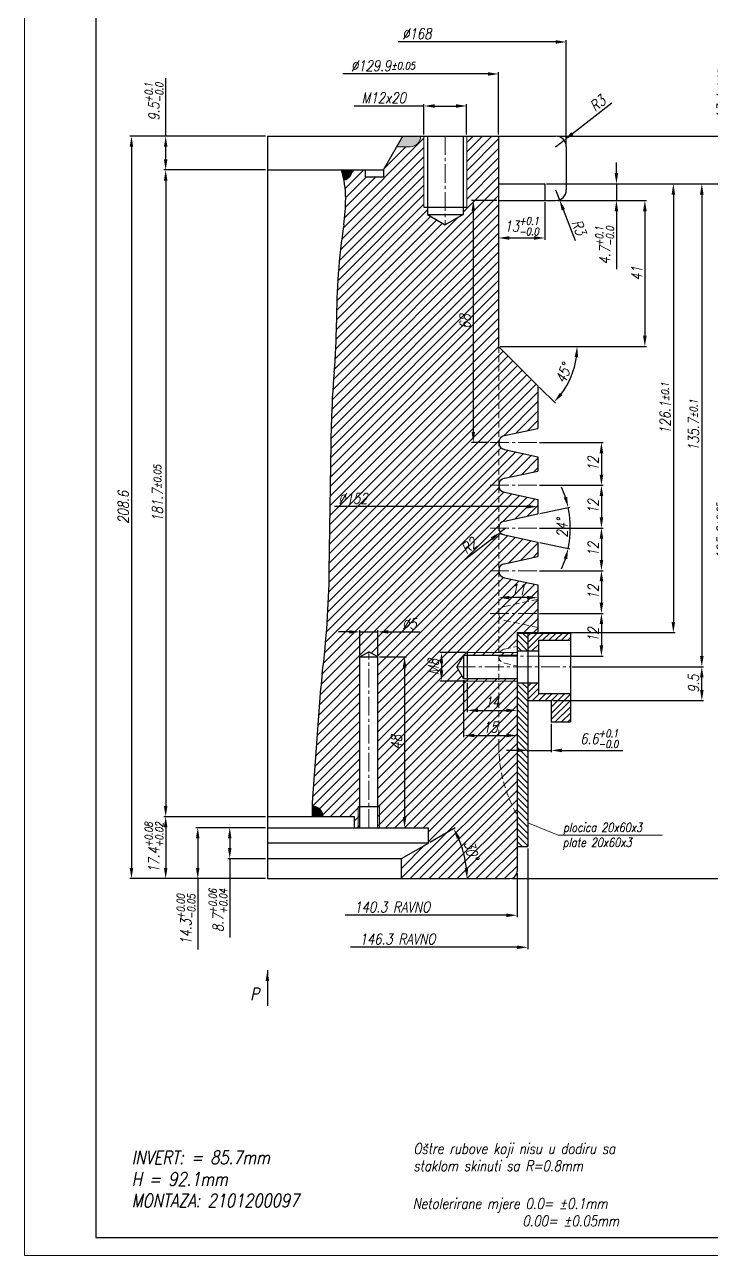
# Model space of a CAD drawing. Extents: x 459 to 1212, y 12 to 613.
# Drawn here: x 459.4 to 652.4, y 12.4 to 358.1 of the extents above; entities that cross this region are included whole.
import ezdxf

# ---------------------------------------------------------------- set-up
doc = ezdxf.new("R2010")
doc.units = 0
doc.header["$LTSCALE"] = 7
doc.header["$MEASUREMENT"] = 0
doc.linetypes.add('CENTER2', pattern=[1.125, 0.75, -0.125, 0.125, -0.125])
doc.linetypes.add('HIDDEN', pattern=[0.375, 0.25, -0.125])
doc.layers.get('0').update_dxf_attribs({"linetype": 'CONTINUOUS', "lineweight": 15})
for name, color, linetype, lineweight in [('1', 1, 'CENTER2', 15), ('2', 2, 'HIDDEN', 15), ('3', 3, 'CONTINUOUS', 30), ('8', 252, 'CONTINUOUS', 15), ('ENGLISH', 252, 'CONTINUOUS', 18)]:
    doc.layers.add(name, color=color, linetype=linetype, lineweight=lineweight)
doc.styles.add('ITALICT', font='ITALICT.shx', dxfattribs={"width": 0.8, "height": 3})
doc.dimstyles.get("Standard").update_dxf_attribs({"dimtxt": 3, "dimasz": 3, "dimexe": 0.5, "dimexo": 0.5, "dimgap": 0.8, "dimtad": 1, "dimdsep": 46, "dimtxsty": 'ITALICT', "dimcen": 0.09, "dimazin": 2, "dimtfac": 1, "dimtmove": 0, "dimatfit": 3, "dimfxl": 1, "dimtolj": 1, "dimtzin": 0, "dimarcsym": 0})

# ---------------------------------------------------------------- blocks, each defined once
blk = doc.blocks.new('*D71')
at = {"color": 0, "lineweight": -2, "transparency": 16777216}
for p, q in [((583.78, 173.22), (583.78, 164.98)), ((586.78, 165.48), (594.78, 165.48)), ((597.78, 164.98), (597.78, 164.98))]:
    blk.add_line(p, q, dxfattribs=at)
at = {"color": 0, "transparency": 16777216}
for points in [[(586.78, 165.98), (586.78, 164.98), (583.78, 165.48)], [(594.78, 164.98), (594.78, 165.98), (597.78, 165.48)]]:
    blk.add_solid(points, dxfattribs=at)
at = {"color": 0, "transparency": 16777216, "insert": (590.78, 167.78), "char_height": 3, "attachment_point": 5, "style": 'ITALICT'}
blk.add_mtext('\\A1;14', dxfattribs=at)
blk = doc.blocks.new('*D72')
at = {"color": 0, "lineweight": -2, "transparency": 16777216}
for p, q in [((582.78, 173.97), (582.78, 157.93)), ((585.78, 158.43), (594.78, 158.43)), ((597.78, 157.93), (597.78, 157.93))]:
    blk.add_line(p, q, dxfattribs=at)
at = {"color": 0, "transparency": 16777216}
for points in [[(585.78, 158.93), (585.78, 157.93), (582.78, 158.43)], [(594.78, 157.93), (594.78, 158.93), (597.78, 158.43)]]:
    blk.add_solid(points, dxfattribs=at)
at = {"color": 0, "transparency": 16777216, "insert": (590.28, 160.73), "char_height": 3, "attachment_point": 5, "style": 'ITALICT'}
blk.add_mtext('\\A1;15', dxfattribs=at)
blk = doc.blocks.new('*D17')
at = {"color": 0, "lineweight": -2, "transparency": 16777216}
for p, q in [((605.58, 308.22), (605.58, 297.71)), ((595.58, 298.21), (602.58, 298.21))]:
    blk.add_line(p, q, dxfattribs=at)
at = {"color": 0, "transparency": 16777216}
for points in [[(595.58, 298.71), (595.58, 297.71), (592.58, 298.21)], [(602.58, 298.71), (602.58, 297.71), (605.58, 298.21)]]:
    blk.add_solid(points, dxfattribs=at)
at = {"color": 0, "transparency": 16777216, "insert": (599.08, 301.5), "char_height": 3, "attachment_point": 5, "style": 'ITALICT'}
blk.add_mtext('\\A1;13{}{\\H0.71x;\\C3;\\S+0.1^ -0.0;}', dxfattribs=at)
blk = doc.blocks.new('*D18')
at = {"color": 0, "lineweight": -2, "transparency": 16777216}
for p, q in [((625.71, 316.42), (625.71, 319.42)), ((606.08, 313.42), (626.21, 313.42)), ((625.71, 313.42), (625.71, 308.72)), ((609.13, 308.72), (626.21, 308.72)), ((625.71, 305.72), (625.71, 289.45))]:
    blk.add_line(p, q, dxfattribs=at)
at = {"color": 0, "transparency": 16777216}
for points in [[(625.21, 316.42), (626.21, 316.42), (625.71, 313.42)], [(625.21, 305.72), (626.21, 305.72), (625.71, 308.72)]]:
    blk.add_solid(points, dxfattribs=at)
at = {"color": 0, "transparency": 16777216, "insert": (622.43, 296.09), "char_height": 3, "attachment_point": 5, "rotation": 90, "style": 'ITALICT'}
blk.add_mtext('\\A1;4.7{}{\\H0.71x;\\C3;\\S+0.1^ -0.0;}', dxfattribs=at)
blk = doc.blocks.new('*D19')
at = {"color": 0, "lineweight": -2, "transparency": 16777216}
for p, q in [((657.71, 326.82), (657.71, 347.11)), ((609.13, 326.82), (658.21, 326.82)), ((657.71, 323.82), (657.71, 316.42)), ((606.08, 313.42), (658.21, 313.42))]:
    blk.add_line(p, q, dxfattribs=at)
at = {"color": 0, "transparency": 16777216}
for points in [[(658.21, 323.82), (657.21, 323.82), (657.71, 326.82)], [(657.21, 316.42), (658.21, 316.42), (657.71, 313.42)]]:
    blk.add_solid(points, dxfattribs=at)
at = {"color": 0, "transparency": 16777216, "insert": (655.41, 338.47), "char_height": 3, "attachment_point": 5, "rotation": 90, "style": 'ITALICT'}
blk.add_mtext('\\A1;13.4{}{\\H0.71x;\\C3;%%p0.05}', dxfattribs=at)
blk = doc.blocks.new('*D20')
at = {"color": 0, "lineweight": -2, "transparency": 16777216}
for p, q in [((609.13, 308.72), (634.21, 308.72)), ((633.71, 305.72), (633.71, 270.72)), ((593.08, 267.72), (634.21, 267.72))]:
    blk.add_line(p, q, dxfattribs=at)
at = {"color": 0, "transparency": 16777216}
for points in [[(633.21, 305.72), (634.21, 305.72), (633.71, 308.72)], [(633.21, 270.72), (634.21, 270.72), (633.71, 267.72)]]:
    blk.add_solid(points, dxfattribs=at)
at = {"color": 0, "transparency": 16777216, "insert": (631.41, 288.22), "char_height": 3, "attachment_point": 5, "rotation": 90, "style": 'ITALICT'}
blk.add_mtext('\\A1;41', dxfattribs=at)
blk = doc.blocks.new('*D21')
at = {"color": 0, "lineweight": -2, "transparency": 16777216}
for p, q in [((603.7, 267.72), (615.17, 267.72)), ((603.99, 256.32), (608.56, 251.75))]:
    blk.add_line(p, q, dxfattribs=at)
blk.add_arc((592.58, 267.72), 22.09, 322.7882, 352.2118, dxfattribs=at)
at = {"color": 0, "transparency": 16777216}
for points in [[(613.97, 264.76), (614.97, 264.69), (614.67, 267.72)], [(610.55, 254.03), (609.8, 254.69), (608.2, 252.1)]]:
    blk.add_solid(points, dxfattribs=at)
at = {"color": 0, "transparency": 16777216, "insert": (610.87, 260.15), "char_height": 3, "attachment_point": 5, "rotation": 67.5, "style": 'ITALICT'}
blk.add_mtext('\\A1;45°', dxfattribs=at)
blk = doc.blocks.new('*D22')
at = {"color": 0, "lineweight": -2, "transparency": 16777216}
for p, q in [((606.08, 313.42), (642.21, 313.42)), ((641.71, 310.42), (641.71, 190.32)), ((604.13, 187.32), (642.21, 187.32))]:
    blk.add_line(p, q, dxfattribs=at)
at = {"color": 0, "transparency": 16777216}
for points in [[(641.21, 310.42), (642.21, 310.42), (641.71, 313.42)], [(641.21, 190.32), (642.21, 190.32), (641.71, 187.32)]]:
    blk.add_solid(points, dxfattribs=at)
at = {"color": 0, "transparency": 16777216, "insert": (639.41, 250.37), "char_height": 3, "attachment_point": 5, "rotation": 90, "style": 'ITALICT'}
blk.add_mtext('\\A1;126.1{}{\\H0.71x;\\C3;%%p0.1}', dxfattribs=at)
blk = doc.blocks.new('*D23')
at = {"color": 0, "lineweight": -2, "transparency": 16777216}
for p, q in [((606.08, 313.42), (650.21, 313.42)), ((649.71, 310.42), (649.71, 180.72)), ((613.28, 177.72), (650.21, 177.72))]:
    blk.add_line(p, q, dxfattribs=at)
at = {"color": 0, "transparency": 16777216}
for points in [[(649.21, 310.42), (650.21, 310.42), (649.71, 313.42)], [(649.21, 180.72), (650.21, 180.72), (649.71, 177.72)]]:
    blk.add_solid(points, dxfattribs=at)
at = {"color": 0, "transparency": 16777216, "insert": (647.41, 245.57), "char_height": 3, "attachment_point": 5, "rotation": 90, "style": 'ITALICT'}
blk.add_mtext('\\A1;135.7{}{\\H0.71x;\\C3;%%p0.1}', dxfattribs=at)
blk = doc.blocks.new('*D73')
at = {"color": 0, "lineweight": -2, "transparency": 16777216}
for p, q in [((592.08, 308.72), (585, 308.72)), ((585.5, 305.72), (585.5, 243.72)), ((589.76, 240.72), (585, 240.72))]:
    blk.add_line(p, q, dxfattribs=at)
at = {"color": 0, "transparency": 16777216}
for points in [[(586, 305.72), (585, 305.72), (585.5, 308.72)], [(585, 243.72), (586, 243.72), (585.5, 240.72)]]:
    blk.add_solid(points, dxfattribs=at)
at = {"color": 0, "transparency": 16777216, "insert": (583.2, 274.72), "char_height": 3, "attachment_point": 5, "rotation": 90, "style": 'ITALICT'}
blk.add_mtext('\\A1;68', dxfattribs=at)
blk = doc.blocks.new('*D74')
at = {"color": 0, "lineweight": -2, "transparency": 16777216}
for p, q in [((594.63, 216.72), (593.04, 215.51)), ((583.18, 207.99), (590.66, 213.69))]:
    blk.add_line(p, q, dxfattribs=at)
at = {"color": 0, "transparency": 16777216}
blk.add_solid([(590.96, 213.29), (590.35, 214.09), (593.04, 215.51)], dxfattribs=at)
at = {"color": 0, "transparency": 16777216, "insert": (584.33, 211.76), "char_height": 3, "attachment_point": 5, "rotation": 37.3097, "style": 'ITALICT'}
blk.add_mtext('\\A1;R2', dxfattribs=at)
blk = doc.blocks.new('*D24')
at = {"color": 0, "lineweight": -2, "transparency": 16777216}
for p, q in [((604.17, 220.79), (612.65, 222.6)), ((604.17, 212.65), (612.65, 210.85))]:
    blk.add_line(p, q, dxfattribs=at)
for start, end in [(18.1964, 24.3928), (348, 12), (335.6072, 341.8036)]:
    blk.add_arc((585.01, 216.72), 27.75, start, end, dxfattribs=at)
at = {"color": 0, "transparency": 16777216}
for points in [[(611.86, 225.52), (610.9, 225.26), (612.16, 222.49)], [(610.9, 208.18), (611.86, 207.92), (612.16, 210.95)]]:
    blk.add_solid(points, dxfattribs=at)
at = {"color": 0, "transparency": 16777216, "insert": (610.47, 216.72), "char_height": 3, "attachment_point": 5, "rotation": 90, "style": 'ITALICT'}
blk.add_mtext('\\A1;24°', dxfattribs=at)
blk = doc.blocks.new('*D25')
at = {"color": 0, "lineweight": -2, "transparency": 16777216}
for p, q in [((604.13, 228.72), (622, 228.72)), ((621.5, 225.72), (621.5, 219.72)), ((604.13, 216.72), (622, 216.72))]:
    blk.add_line(p, q, dxfattribs=at)
at = {"color": 0, "transparency": 16777216}
for points in [[(621, 225.72), (622, 225.72), (621.5, 228.72)], [(621, 219.72), (622, 219.72), (621.5, 216.72)]]:
    blk.add_solid(points, dxfattribs=at)
at = {"color": 0, "transparency": 16777216, "insert": (619.2, 222.72), "char_height": 3, "attachment_point": 5, "rotation": 90, "style": 'ITALICT'}
blk.add_mtext('\\A1;12', dxfattribs=at)
blk = doc.blocks.new('*D26')
at = {"color": 0, "lineweight": -2, "transparency": 16777216}
for p, q in [((604.13, 216.72), (622, 216.72)), ((621.5, 213.72), (621.5, 207.72)), ((604.13, 204.72), (622, 204.72))]:
    blk.add_line(p, q, dxfattribs=at)
at = {"color": 0, "transparency": 16777216}
for points in [[(621, 213.72), (622, 213.72), (621.5, 216.72)], [(621, 207.72), (622, 207.72), (621.5, 204.72)]]:
    blk.add_solid(points, dxfattribs=at)
at = {"color": 0, "transparency": 16777216, "insert": (619.2, 210.72), "char_height": 3, "attachment_point": 5, "rotation": 90, "style": 'ITALICT'}
blk.add_mtext('\\A1;12', dxfattribs=at)
blk = doc.blocks.new('*D27')
at = {"color": 0, "lineweight": -2, "transparency": 16777216}
for p, q in [((604.13, 204.72), (622, 204.72)), ((621.5, 201.72), (621.5, 195.72)), ((604.13, 192.72), (622, 192.72))]:
    blk.add_line(p, q, dxfattribs=at)
at = {"color": 0, "transparency": 16777216}
for points in [[(621, 201.72), (622, 201.72), (621.5, 204.72)], [(621, 195.72), (622, 195.72), (621.5, 192.72)]]:
    blk.add_solid(points, dxfattribs=at)
at = {"color": 0, "transparency": 16777216, "insert": (619.2, 198.72), "char_height": 3, "attachment_point": 5, "rotation": 90, "style": 'ITALICT'}
blk.add_mtext('\\A1;12', dxfattribs=at)
blk = doc.blocks.new('*D28')
at = {"color": 0, "lineweight": -2, "transparency": 16777216}
for p, q in [((604.13, 192.72), (622, 192.72)), ((621.5, 189.72), (621.5, 183.72)), ((604.13, 180.72), (622, 180.72))]:
    blk.add_line(p, q, dxfattribs=at)
at = {"color": 0, "transparency": 16777216}
for points in [[(621, 189.72), (622, 189.72), (621.5, 192.72)], [(621, 183.72), (622, 183.72), (621.5, 180.72)]]:
    blk.add_solid(points, dxfattribs=at)
at = {"color": 0, "transparency": 16777216, "insert": (619.2, 186.72), "char_height": 3, "attachment_point": 5, "rotation": 90, "style": 'ITALICT'}
blk.add_mtext('\\A1;12', dxfattribs=at)
blk = doc.blocks.new('*D75')
at = {"color": 0, "lineweight": -2, "transparency": 16777216}
for p, q in [((592.63, 197.66), (592.63, 197.66)), ((600.63, 197.16), (595.63, 197.16)), ((603.63, 197.66), (603.63, 197.66))]:
    blk.add_line(p, q, dxfattribs=at)
at = {"color": 0, "transparency": 16777216}
for points in [[(595.63, 197.66), (595.63, 196.66), (592.63, 197.16)], [(600.63, 196.66), (600.63, 197.66), (603.63, 197.16)]]:
    blk.add_solid(points, dxfattribs=at)
at = {"color": 0, "transparency": 16777216, "insert": (598.13, 199.46), "char_height": 3, "attachment_point": 5, "style": 'ITALICT'}
blk.add_mtext('\\A1;11', dxfattribs=at)
blk = doc.blocks.new('*D29')
at = {"color": 0, "lineweight": -2, "transparency": 16777216}
for p, q in [((527.13, 317.32), (498.55, 317.32)), ((499.05, 314.32), (499.05, 138.62)), ((527.13, 135.62), (498.55, 135.62))]:
    blk.add_line(p, q, dxfattribs=at)
at = {"color": 0, "transparency": 16777216}
for points in [[(499.55, 314.32), (498.55, 314.32), (499.05, 317.32)], [(498.55, 138.62), (499.55, 138.62), (499.05, 135.62)]]:
    blk.add_solid(points, dxfattribs=at)
at = {"color": 0, "transparency": 16777216, "insert": (496.75, 226.47), "char_height": 3, "attachment_point": 5, "rotation": 90, "style": 'ITALICT'}
blk.add_mtext('\\A1;181.7{}{\\H0.71x;\\C3;%%p0.05}', dxfattribs=at)
blk = doc.blocks.new('*D30')
at = {"color": 0, "lineweight": -2, "transparency": 16777216}
for p, q in [((527.13, 135.62), (498.55, 135.62)), ((499.05, 132.62), (499.05, 121.22)), ((527.13, 118.22), (498.55, 118.22))]:
    blk.add_line(p, q, dxfattribs=at)
at = {"color": 0, "transparency": 16777216}
for points in [[(498.55, 132.62), (499.55, 132.62), (499.05, 135.62)], [(498.55, 121.22), (499.55, 121.22), (499.05, 118.22)]]:
    blk.add_solid(points, dxfattribs=at)
at = {"color": 0, "transparency": 16777216, "insert": (495.76, 126.92), "char_height": 3, "attachment_point": 5, "rotation": 90, "style": 'ITALICT'}
blk.add_mtext('\\A1;17.4{}{\\H0.71x;\\C3;\\S+0.08^ +0.02;}', dxfattribs=at)
blk = doc.blocks.new('*D76')
at = {"color": 0, "lineweight": -2, "transparency": 16777216}
for p, q in [((583.28, 181.72), (576.06, 181.72)), ((576.56, 178.72), (576.56, 176.72)), ((583.28, 173.72), (576.06, 173.72))]:
    blk.add_line(p, q, dxfattribs=at)
at = {"color": 0, "transparency": 16777216}
for points in [[(577.06, 178.72), (576.06, 178.72), (576.56, 181.72)], [(576.06, 176.72), (577.06, 176.72), (576.56, 173.72)]]:
    blk.add_solid(points, dxfattribs=at)
at = {"color": 0, "transparency": 16777216, "insert": (574.26, 177.72), "char_height": 3, "attachment_point": 5, "rotation": 90, "style": 'ITALICT'}
blk.add_mtext('\\A1;M8', dxfattribs=at)
blk = doc.blocks.new('*D32')
at = {"color": 0, "lineweight": -2, "transparency": 16777216}
for p, q in [((527.13, 132.52), (507.55, 132.52)), ((508.05, 129.52), (508.05, 121.22)), ((527.13, 118.22), (507.55, 118.22)), ((508.05, 118.22), (508.05, 98.26))]:
    blk.add_line(p, q, dxfattribs=at)
at = {"color": 0, "transparency": 16777216}
for points in [[(507.55, 129.52), (508.55, 129.52), (508.05, 132.52)], [(507.55, 121.22), (508.55, 121.22), (508.05, 118.22)]]:
    blk.add_solid(points, dxfattribs=at)
at = {"color": 0, "transparency": 16777216, "insert": (504.76, 106.74), "char_height": 3, "attachment_point": 5, "rotation": 90, "style": 'ITALICT'}
blk.add_mtext('\\A1;14.3{}{\\H0.71x;\\C3;\\S+0.00^ -0.05;}', dxfattribs=at)
blk = doc.blocks.new('*D33')
at = {"color": 0, "lineweight": -2, "transparency": 16777216}
for p, q in [((527.13, 132.52), (516.55, 132.52)), ((517.05, 129.52), (517.05, 126.82)), ((527.13, 123.82), (516.55, 123.82)), ((517.05, 123.82), (517.05, 101.7))]:
    blk.add_line(p, q, dxfattribs=at)
at = {"color": 0, "transparency": 16777216}
for points in [[(516.55, 129.52), (517.55, 129.52), (517.05, 132.52)], [(516.55, 126.82), (517.55, 126.82), (517.05, 123.82)]]:
    blk.add_solid(points, dxfattribs=at)
at = {"color": 0, "transparency": 16777216, "insert": (513.76, 109.27), "char_height": 3, "attachment_point": 5, "rotation": 90, "style": 'ITALICT'}
blk.add_mtext('\\A1;8.7{}{\\H0.71x;\\C3;\\S+0.06^ +0.04;}', dxfattribs=at)
blk = doc.blocks.new('*D38')
at = {"color": 0, "lineweight": -2, "transparency": 16777216}
for p, q in [((527.13, 326.82), (488.94, 326.82)), ((489.44, 323.82), (489.44, 121.22)), ((527.13, 118.22), (488.94, 118.22))]:
    blk.add_line(p, q, dxfattribs=at)
at = {"color": 0, "transparency": 16777216}
for points in [[(489.94, 323.82), (488.94, 323.82), (489.44, 326.82)], [(488.94, 121.22), (489.94, 121.22), (489.44, 118.22)]]:
    blk.add_solid(points, dxfattribs=at)
at = {"color": 0, "transparency": 16777216, "insert": (487.14, 222.52), "char_height": 3, "attachment_point": 5, "rotation": 90, "style": 'ITALICT'}
blk.add_mtext('\\A1;208.6', dxfattribs=at)
blk = doc.blocks.new('*D77')
at = {"color": 0, "lineweight": -2, "transparency": 16777216}
for p, q in [((600.63, 222.72), (546.45, 222.72)), ((603.63, 223.22), (603.63, 223.22))]:
    blk.add_line(p, q, dxfattribs=at)
at = {"color": 0, "transparency": 16777216}
blk.add_solid([(600.63, 222.22), (600.63, 223.22), (603.63, 222.72)], dxfattribs=at)
at = {"color": 0, "transparency": 16777216, "insert": (551.71, 225.02), "char_height": 3, "attachment_point": 5, "style": 'ITALICT'}
blk.add_mtext('\\A1;%%c152', dxfattribs=at)
blk = doc.blocks.new('*D42')
at = {"color": 0, "lineweight": -2, "transparency": 16777216}
for p, q in [((589.58, 344.28), (548.84, 344.28)), ((592.58, 327.32), (592.58, 344.78))]:
    blk.add_line(p, q, dxfattribs=at)
at = {"color": 0, "transparency": 16777216}
blk.add_solid([(589.58, 343.78), (589.58, 344.78), (592.58, 344.28)], dxfattribs=at)
at = {"color": 0, "transparency": 16777216, "insert": (560.11, 346.58), "char_height": 3, "attachment_point": 5, "style": 'ITALICT'}
blk.add_mtext('\\A1;%%c129.9{}{\\H0.71x;\\C3;%%p0.05}', dxfattribs=at)
blk = doc.blocks.new('*D43')
at = {"color": 0, "lineweight": -2, "transparency": 16777216}
for p, q in [((608.63, 353.28), (564.38, 353.28)), ((611.63, 324.32), (611.63, 353.78))]:
    blk.add_line(p, q, dxfattribs=at)
at = {"color": 0, "transparency": 16777216}
blk.add_solid([(608.63, 352.78), (608.63, 353.78), (611.63, 353.28)], dxfattribs=at)
at = {"color": 0, "transparency": 16777216, "insert": (569.63, 355.58), "char_height": 3, "attachment_point": 5, "style": 'ITALICT'}
blk.add_mtext('\\A1;%%c168', dxfattribs=at)
blk = doc.blocks.new('*D44')
at = {"color": 0, "lineweight": -2, "transparency": 16777216}
for p, q in [((607.38, 161.72), (607.38, 153.74)), ((597.78, 154.24), (594.78, 154.24)), ((600.78, 154.24), (607.38, 154.24)), ((610.38, 154.24), (627.47, 154.24))]:
    blk.add_line(p, q, dxfattribs=at)
at = {"color": 0, "transparency": 16777216}
for points in [[(597.78, 154.74), (597.78, 153.74), (600.78, 154.24)], [(610.38, 154.74), (610.38, 153.74), (607.38, 154.24)]]:
    blk.add_solid(points, dxfattribs=at)
at = {"color": 0, "transparency": 16777216, "insert": (620.9, 157.53), "char_height": 3, "attachment_point": 5, "style": 'ITALICT'}
blk.add_mtext('\\A1;6.6{}{\\H0.71x;\\C3;\\S+0.1^ -0.0;}', dxfattribs=at)
blk = doc.blocks.new('*D45')
at = {"color": 0, "lineweight": -2, "transparency": 16777216}
for p, q in [((613.28, 177.72), (650.21, 177.72)), ((649.71, 171.22), (649.71, 174.72)), ((607.88, 168.22), (650.21, 168.22))]:
    blk.add_line(p, q, dxfattribs=at)
at = {"color": 0, "transparency": 16777216}
for points in [[(649.21, 174.72), (650.21, 174.72), (649.71, 177.72)], [(649.21, 171.22), (650.21, 171.22), (649.71, 168.22)]]:
    blk.add_solid(points, dxfattribs=at)
at = {"color": 0, "transparency": 16777216, "insert": (647.41, 172.97), "char_height": 3, "attachment_point": 5, "rotation": 90, "style": 'ITALICT'}
blk.add_mtext('\\A1;9.5', dxfattribs=at)
blk = doc.blocks.new('*D46')
at = {"color": 0, "lineweight": -2, "transparency": 16777216}
for p, q in [((597.78, 119.72), (597.78, 107.42)), ((594.78, 107.92), (549.51, 107.92))]:
    blk.add_line(p, q, dxfattribs=at)
at = {"color": 0, "transparency": 16777216}
blk.add_solid([(594.78, 108.42), (594.78, 107.42), (597.78, 107.92)], dxfattribs=at)
at = {"color": 0, "transparency": 16777216, "insert": (562.71, 110.22), "char_height": 3, "attachment_point": 5, "style": 'ITALICT'}
blk.add_mtext('\\A1;140.3 RAVNO', dxfattribs=at)
blk = doc.blocks.new('*D49')
at = {"color": 0, "lineweight": -2, "transparency": 16777216}
for p, q in [((600.78, 126.72), (600.78, 98.42)), ((597.78, 98.92), (551.01, 98.92))]:
    blk.add_line(p, q, dxfattribs=at)
at = {"color": 0, "transparency": 16777216}
blk.add_solid([(597.78, 99.42), (597.78, 98.42), (600.78, 98.92)], dxfattribs=at)
at = {"color": 0, "transparency": 16777216, "insert": (564.21, 101.22), "char_height": 3, "attachment_point": 5, "style": 'ITALICT'}
blk.add_mtext('\\A1;146.3 RAVNO', dxfattribs=at)
blk = doc.blocks.new('*D50')
at = {"color": 0, "lineweight": -2, "transparency": 16777216}
for p, q in [((499.05, 326.82), (499.05, 343.15)), ((527.13, 326.82), (498.55, 326.82)), ((499.05, 320.32), (499.05, 323.82)), ((527.13, 317.32), (498.55, 317.32))]:
    blk.add_line(p, q, dxfattribs=at)
at = {"color": 0, "transparency": 16777216}
for points in [[(499.55, 323.82), (498.55, 323.82), (499.05, 326.82)], [(498.55, 320.32), (499.55, 320.32), (499.05, 317.32)]]:
    blk.add_solid(points, dxfattribs=at)
at = {"color": 0, "transparency": 16777216, "insert": (495.76, 336.49), "char_height": 3, "attachment_point": 5, "rotation": 90, "style": 'ITALICT'}
blk.add_mtext('\\A1;9.5{}{\\H0.71x;\\C3;\\S+0.1^ -0.0;}', dxfattribs=at)
blk = doc.blocks.new('*D51')
at = {"color": 0, "lineweight": -2, "transparency": 16777216}
for p, q in [((608.63, 311.72), (609.72, 308.92)), ((614.19, 297.36), (610.8, 306.13))]:
    blk.add_line(p, q, dxfattribs=at)
at = {"color": 0, "transparency": 16777216}
blk.add_solid([(611.27, 306.31), (610.33, 305.94), (609.72, 308.92)], dxfattribs=at)
at = {"color": 0, "transparency": 16777216, "insert": (615.18, 301.17), "char_height": 3, "attachment_point": 5, "rotation": 291.1521, "style": 'ITALICT'}
blk.add_mtext('\\A1;R3', dxfattribs=at)
blk = doc.blocks.new('*D52')
at = {"color": 0, "lineweight": -2, "transparency": 16777216}
for p, q in [((606.08, 313.42), (658.21, 313.42)), ((657.71, 310.42), (657.71, 121.22)), ((596.28, 118.22), (658.21, 118.22))]:
    blk.add_line(p, q, dxfattribs=at)
at = {"color": 0, "transparency": 16777216}
for points in [[(658.21, 310.42), (657.21, 310.42), (657.71, 313.42)], [(657.21, 121.22), (658.21, 121.22), (657.71, 118.22)]]:
    blk.add_solid(points, dxfattribs=at)
at = {"color": 0, "transparency": 16777216, "insert": (655.41, 215.82), "char_height": 3, "attachment_point": 5, "rotation": 90, "style": 'ITALICT'}
blk.add_mtext('\\A1;195.2{}{\\A0;{\\H1.5x;}{\\A2;\\H0.71x;\\C3;%%p0.05}}', dxfattribs=at)
blk = doc.blocks.new('*D53')
at = {"color": 0, "lineweight": -2, "transparency": 16777216}
for p, q in [((604.13, 240.72), (622, 240.72)), ((621.5, 237.72), (621.5, 231.72)), ((604.13, 228.72), (622, 228.72))]:
    blk.add_line(p, q, dxfattribs=at)
at = {"color": 0, "transparency": 16777216}
for points in [[(621, 237.72), (622, 237.72), (621.5, 240.72)], [(621, 231.72), (622, 231.72), (621.5, 228.72)]]:
    blk.add_solid(points, dxfattribs=at)
at = {"color": 0, "transparency": 16777216, "insert": (619.2, 234.72), "char_height": 3, "attachment_point": 5, "rotation": 90, "style": 'ITALICT'}
blk.add_mtext('\\A1;12', dxfattribs=at)
blk = doc.blocks.new('*D66')
at = {"color": 0, "lineweight": -2, "transparency": 16777216}
for p, q in [((571.63, 327.32), (571.63, 335.78)), ((583.63, 327.32), (583.63, 335.78)), ((571.63, 335.28), (552.06, 335.28)), ((574.63, 335.28), (580.63, 335.28))]:
    blk.add_line(p, q, dxfattribs=at)
at = {"color": 0, "transparency": 16777216}
for points in [[(574.63, 335.78), (574.63, 334.78), (571.63, 335.28)], [(580.63, 334.78), (580.63, 335.78), (583.63, 335.28)]]:
    blk.add_solid(points, dxfattribs=at)
at = {"color": 0, "transparency": 16777216, "insert": (560.35, 337.58), "char_height": 3, "attachment_point": 5, "style": 'ITALICT'}
blk.add_mtext('\\A1;M12x20', dxfattribs=at)
blk = doc.blocks.new('*D78')
at = {"color": 0, "lineweight": -2, "transparency": 16777216}
for p, q in [((559.13, 180.52), (566.68, 180.52)), ((566.18, 177.52), (566.18, 135.52)), ((566.68, 132.52), (566.68, 132.52))]:
    blk.add_line(p, q, dxfattribs=at)
at = {"color": 0, "transparency": 16777216}
for points in [[(566.68, 177.52), (565.68, 177.52), (566.18, 180.52)], [(565.68, 135.52), (566.68, 135.52), (566.18, 132.52)]]:
    blk.add_solid(points, dxfattribs=at)
at = {"color": 0, "transparency": 16777216, "insert": (563.88, 156.52), "char_height": 3, "attachment_point": 5, "rotation": 90, "style": 'ITALICT'}
blk.add_mtext('\\A1;48', dxfattribs=at)
blk = doc.blocks.new('*D79')
at = {"color": 0, "lineweight": -2, "transparency": 16777216}
for p, q in [((550.63, 187.53), (547.63, 187.53)), ((553.63, 181.02), (553.63, 188.03)), ((553.63, 187.53), (558.63, 187.53)), ((558.63, 181.02), (558.63, 188.03)), ((561.63, 187.53), (570.46, 187.53))]:
    blk.add_line(p, q, dxfattribs=at)
at = {"color": 0, "transparency": 16777216}
for points in [[(550.63, 187.03), (550.63, 188.03), (553.63, 187.53)], [(561.63, 188.03), (561.63, 187.03), (558.63, 187.53)]]:
    blk.add_solid(points, dxfattribs=at)
at = {"color": 0, "transparency": 16777216, "insert": (567.55, 189.83), "char_height": 3, "attachment_point": 5, "style": 'ITALICT'}
blk.add_mtext('\\A1;%%c5', dxfattribs=at)
blk = doc.blocks.new('*D80')
at = {"color": 0, "lineweight": -2, "transparency": 16777216}
blk.add_line((573.32, 128.46), (580.39, 132.54), dxfattribs=at)
blk.add_arc((555.58, 118.22), 28.14, 6.1107, 23.8893, dxfattribs=at)
at = {"color": 0, "transparency": 16777216}
for points in [[(581.76, 129.84), (580.87, 129.39), (579.96, 132.29)], [(583.07, 121.19), (584.07, 121.24), (583.73, 118.22)]]:
    blk.add_solid(points, dxfattribs=at)
at = {"color": 0, "transparency": 16777216, "insert": (584.99, 126.1), "char_height": 3, "attachment_point": 5, "rotation": 285, "style": 'ITALICT'}
blk.add_mtext('\\A1;30%%d', dxfattribs=at)
blk = doc.blocks.new('*D98')
at = {"color": 0, "lineweight": -2, "transparency": 16777216}
for p, q in [((613.35, 327.53), (624.4, 336.21)), ((608.63, 323.82), (610.99, 325.67))]:
    blk.add_line(p, q, dxfattribs=at)
at = {"color": 0, "transparency": 16777216}
blk.add_solid([(613.04, 327.92), (613.66, 327.13), (610.99, 325.67)], dxfattribs=at)
at = {"color": 0, "transparency": 16777216, "insert": (620.46, 336.04), "char_height": 3, "attachment_point": 5, "rotation": 38.1569, "style": 'ITALICT'}
blk.add_mtext('\\A1;R3', dxfattribs=at)

msp = doc.modelspace()

# ---------------------------------------------------------------- hatches: boundary and pattern name
h = msp.add_hatch(color=256)
h.dxf.hatch_style = 1
h.paths.add_polyline_path([(570.7189, 326.821), (565.7189, 326.821), (563.9868, 323.821), (567.7189, 323.821, 0.41421356)])
h = msp.add_hatch(color=256)
h.dxf.hatch_style = 1
h.paths.add_polyline_path([(548.434, 317.321, -0.02752695), (549.1551, 314.409, 0.34477684), (551.434, 317.321)])
h = msp.add_hatch(color=256)
h.dxf.hatch_style = 1
h.paths.add_polyline_path([(540.284, 138.621), (540.284, 135.621), (543.284, 135.621, 0.41421356)])
at = {"layer": '8'}
h = msp.add_hatch(dxfattribs=at)
h.set_pattern_fill('ANSI31', color=256, scale=15)
h.set_pattern_definition([(45, (-953.198, 0), (-1.3258252, 1.3258252), [])])
h.paths.add_polyline_path([(558.634, 180.521), (558.634, 138.521), (559.134, 138.521), (559.134, 132.521), (572.884, 132.521), (572.884, 128.2089), (565.284, 123.821), (565.284, 118.221), (595.784, 118.221, 0.41421356), (597.784, 120.221), (597.784, 127.221), (597.784, 136.1374, -0.1289713), (592.634, 155.771), (592.634, 173.721), (583.784, 173.721), (583.784, 174.471), (582.784, 174.471), (580.9077, 177.721), (582.784, 180.971), (583.784, 180.971), (583.784, 181.721), (592.634, 181.721), (592.634, 192.721), (592.634, 204.721), (592.634, 216.721), (592.634, 228.721), (592.634, 240.721), (592.634, 267.671), (592.584, 308.721), (592.584, 313.421), (592.584, 326.821), (583.634, 326.821), (583.634, 306.821), (582.634, 306.821), (582.634, 304.821), (577.634, 301.9343), (572.634, 304.821), (572.634, 306.821), (571.634, 306.821), (571.634, 326.821), (570.7189, 326.821, -0.41421356), (567.7189, 323.821), (563.9868, 323.821), (560.234, 317.321), (560.234, 315.321), (555.234, 315.321), (555.234, 317.321), (552.134, 317.321), (551.434, 317.321, -0.34477684), (549.1551, 314.409, -0.04695944), (549.634, 309.321, -0.03709176), (549.0852, 301.9332, 0.03709176), (547.034, 274.321, -0.02316905), (546.3906, 260.442, 0.01957053), (545.634, 246.321), (545.034, 204.621, -0.02732053), (543.0299, 175.628, 0.0125848), (542.634, 171.621), (540.284, 139.621), (540.284, 138.621, -0.41421356), (543.284, 135.621), (552.134, 135.621), (552.134, 132.521), (553.134, 132.521), (553.134, 138.521), (553.634, 138.521), (553.634, 180.521), (556.134, 181.9644)])
h.paths.add_polyline_path([(553.634, 138.521), (553.134, 138.521), (553.134, 132.521), (553.634, 132.521)])
h.paths.add_polyline_path([(559.134, 138.521), (558.634, 138.521), (558.634, 132.521), (559.134, 132.521)])
h.paths.add_polyline_path([(583.784, 174.471), (583.784, 173.721), (592.634, 173.721), (592.634, 174.471)])
h.paths.add_polyline_path([(592.634, 180.971), (592.634, 181.721), (583.784, 181.721), (583.784, 180.971)])
h.paths.add_polyline_path([(592.634, 240.721, -0.35411857), (594.2182, 242.6773), (603.634, 244.6787), (603.634, 256.671), (592.634, 267.671)])
h.paths.add_polyline_path([(592.634, 228.721, -0.35411857), (594.2182, 230.6773), (603.634, 232.6787), (603.634, 236.7633), (594.2182, 238.7647, -0.35411857), (592.634, 240.721)])
h.paths.add_polyline_path([(594.2182, 218.6773), (603.634, 220.6787), (603.634, 224.7633), (594.2182, 226.7647, -0.35411857), (592.634, 228.721), (592.634, 216.721, -0.35411857)])
h.paths.add_polyline_path([(592.634, 204.721, -0.35411857), (594.2182, 206.6773), (603.634, 208.6787), (603.634, 212.7633), (594.2182, 214.7647, -0.35411857), (592.634, 216.721)])
h.paths.add_polyline_path([(603.634, 200.7633), (594.2182, 202.7647, -0.35411857), (592.634, 204.721), (592.634, 192.721, -0.35411857), (594.2182, 194.6773), (603.634, 196.6787)])
h.paths.add_polyline_path([(603.634, 192.721), (603.634, 196.6787), (594.2182, 194.6773, 0.35411857), (592.634, 192.721)])
h.paths.add_polyline_path([(592.634, 192.721, 0.35411857), (594.2182, 190.7647), (603.634, 188.7633), (603.634, 192.721)])
h.paths.add_polyline_path([(597.784, 187.321), (603.634, 187.321), (603.634, 188.7633), (594.2182, 190.7647, -0.35411857), (592.634, 192.721), (592.634, 181.721), (592.902, 181.721, -0.21255656), (594.2182, 182.6773), (597.784, 183.4353), (597.784, 187.221)])
h.paths.add_polyline_path([(597.784, 180.971), (597.784, 181.721), (592.902, 181.721, 0.09989808), (592.6497, 180.971)])
h.paths.add_polyline_path([(597.784, 174.471), (592.634, 174.471), (592.634, 173.721), (597.784, 173.721)])
h.paths.add_polyline_path([(597.784, 173.221), (597.784, 173.721), (592.634, 173.721), (592.634, 155.771, 0.1289713), (597.784, 136.1374)])
h.paths.add_polyline_path([(564.684, 192.8321), (570.4126, 192.8321), (570.4126, 186.8321), (564.684, 186.8321)], flags=24)
h.paths.add_polyline_path([(560.8777, 153.6567), (560.8777, 159.3853), (566.8777, 159.3853), (566.8777, 153.6567)], flags=24)
h.paths.add_polyline_path([(586.9537, 130.3608), (588.8209, 123.3923), (583.0253, 121.8394), (581.1581, 128.8078)], flags=24)
h.paths.add_polyline_path([(546.4983, 228.0157), (556.9126, 228.0157), (556.9126, 222.0157), (546.4983, 222.0157)], flags=24)
h.paths.add_polyline_path([(571.2571, 174.3425), (571.2571, 181.0996), (577.2571, 181.0996), (577.2571, 174.3425)], flags=24)
h.paths.add_polyline_path([(580.008, 212.2386), (585.0189, 216.0572), (588.6556, 211.285), (583.6448, 207.4664)], flags=24)
h.paths.add_polyline_path([(580.2012, 271.9139), (580.2012, 277.5282), (586.2012, 277.5282), (586.2012, 271.9139)], flags=24)
h.paths.add_polyline_path([(587.6483, 163.7281), (592.9198, 163.7281), (592.9198, 157.7281), (587.6483, 157.7281)], flags=24)
h.paths.add_polyline_path([(588.2055, 170.7805), (593.3626, 170.7805), (593.3626, 164.7805), (588.2055, 164.7805)], flags=24)
h.paths.add_polyline_path([(595.7269, 202.4626), (600.5412, 202.4626), (600.5412, 196.4626), (595.7269, 196.4626)], flags=24)
h = msp.add_hatch(dxfattribs=at)
h.set_pattern_fill('ANSI31', color=256, scale=10, angle=90, style=0)
h.set_pattern_definition([(135, (400.5288, -36.5076), (-0.8838835, -0.8838835), [])])
h.paths.add_polyline_path([(600.784, 140.721), (597.784, 140.721), (597.784, 127.221), (600.784, 127.221)])
h.paths.add_polyline_path([(600.784, 152.721), (597.784, 152.721), (597.784, 140.721), (600.784, 140.721)])
h.paths.add_polyline_path([(600.784, 173.221), (597.784, 173.221), (597.784, 152.721), (600.784, 152.721)])
h.paths.add_polyline_path([(600.784, 187.221), (597.784, 187.221), (597.784, 182.221), (600.784, 182.221)])
h = msp.add_hatch(dxfattribs=at)
h.set_pattern_fill('ANSI31', color=256, scale=10, style=0)
h.set_pattern_definition([(45, (400.5288, -35.1437), (-0.8838835, 0.8838835), [])])
h.paths.add_polyline_path([(603.784, 185.221), (612.784, 185.221), (612.784, 187.221), (600.784, 187.221), (600.784, 182.221), (603.784, 182.221)])
h.paths.add_polyline_path([(603.784, 170.221), (603.784, 173.221), (600.784, 173.221), (600.784, 168.221), (607.384, 168.221), (607.384, 162.221), (612.784, 162.221), (612.784, 170.221)])

# ---------------------------------------------------------------- linework, layer by layer
for p, q in [((459.4079, 612.9628), (459.4079, 12.3608)), ((571.634, 326.821), (571.634, 306.821)), ((583.634, 326.821), (583.634, 306.821)), ((567.7189, 323.821), (563.9868, 323.821)), ((583.784, 181.721), (597.784, 181.721)), ((583.784, 173.721), (597.784, 173.721)), ((553.134, 132.521), (553.134, 138.521)), ((559.134, 132.521), (559.134, 138.521)), ((600.784, 133.9188), (609.3226, 130.4677)), ((609.3226, 130.4677), (638.5549, 130.4677)), ((459.4079, 12.3608), (879.4079, 12.3608))]:
    msp.add_line(p, q)
for centre, start, end in [((567.7189, 326.821), 270, 0), ((548.434, 317.321), 283.907971, 0), ((540.284, 135.621), 0, 90)]:
    msp.add_arc(centre, 3, start, end)
at = {"layer": '1'}
for p, q in [((577.634, 326.821), (577.634, 301.9343)), ((590.2563, 240.721), (603.634, 240.721)), ((590.2563, 228.721), (603.634, 228.721)), ((590.2563, 216.721), (603.634, 216.721)), ((590.2563, 204.721), (603.634, 204.721)), ((590.2563, 192.721), (603.634, 192.721)), ((556.134, 132.521), (556.134, 181.9644)), ((592.634, 180.721), (603.634, 180.721)), ((580.9077, 177.721), (612.784, 177.721))]:
    msp.add_line(p, q, dxfattribs=at)
at = {"layer": '2'}
for p, q in [((592.634, 267.671), (592.634, 155.771)), ((594.2182, 194.6773), (603.634, 196.6787)), ((594.2182, 190.7647), (603.634, 188.7633)), ((594.2182, 182.6773), (597.784, 183.4353)), ((594.2182, 178.7647), (597.784, 178.0068))]:
    msp.add_line(p, q, dxfattribs=at)
for centre, radius, start, end in [((594.634, 192.721), 2, 102, 258), ((594.634, 180.721), 2, 102, 258), ((632.634, 155.771), 40, 180, 209.395776)]:
    msp.add_arc(centre, radius, start, end, dxfattribs=at)
at = {"layer": '3'}
for p, q in [((479.4079, 607.9628), (479.4079, 17.3608)), ((527.634, 326.821), (527.634, 118.221)), ((527.634, 326.821), (608.634, 326.821)), ((560.234, 317.321), (565.7189, 326.821)), ((572.634, 326.821), (572.634, 304.821)), ((582.634, 326.821), (582.634, 304.821)), ((592.584, 326.821), (592.584, 267.721)), ((611.634, 323.821), (611.634, 311.721)), ((527.634, 317.321), (560.234, 317.321)), ((527.634, 317.321), (552.134, 317.321)), ((555.234, 315.321), (555.234, 317.321)), ((560.234, 315.321), (555.234, 315.321)), ((560.234, 317.321), (560.234, 315.321)), ((592.584, 313.421), (605.584, 313.421)), ((605.584, 313.421), (605.584, 308.721)), ((592.584, 308.721), (608.634, 308.721)), ((571.634, 306.821), (583.634, 306.821)), ((572.634, 304.821), (582.634, 304.821)), ((572.634, 304.821), (577.634, 301.9343)), ((582.634, 304.821), (577.634, 301.9343)), ((592.584, 267.721), (603.634, 256.671)), ((603.634, 256.671), (603.634, 244.6787)), ((545.034, 204.621), (545.634, 246.321)), ((594.2182, 242.6773), (603.634, 244.6787)), ((594.2182, 238.7647), (603.634, 236.7633)), ((603.634, 236.7633), (603.634, 232.6787)), ((594.2182, 230.6773), (603.634, 232.6787)), ((594.2182, 226.7647), (603.634, 224.7633)), ((603.634, 224.7633), (603.634, 220.6787)), ((594.2182, 218.6773), (603.634, 220.6787)), ((594.2182, 214.7647), (603.634, 212.7633)), ((603.634, 212.7633), (603.634, 208.6787)), ((594.2182, 206.6773), (603.634, 208.6787)), ((594.2182, 202.7647), (603.634, 200.7633)), ((603.634, 200.7633), (603.634, 187.321)), ((597.784, 187.321), (603.634, 187.321)), ((597.784, 187.321), (597.784, 120.221)), ((597.784, 187.221), (612.784, 187.221)), ((600.784, 187.221), (600.784, 127.221)), ((612.784, 187.221), (612.784, 162.221)), ((603.784, 185.221), (612.784, 185.221)), ((603.784, 185.221), (603.784, 170.221)), ((553.634, 180.521), (556.134, 181.9644)), ((553.634, 132.521), (553.634, 180.521)), ((553.634, 180.521), (558.634, 180.521)), ((558.634, 180.521), (556.134, 181.9644)), ((558.634, 132.521), (558.634, 180.521)), ((582.784, 180.971), (580.9077, 177.721)), ((582.784, 180.971), (582.784, 174.471)), ((582.784, 180.971), (597.784, 180.971)), ((583.784, 181.721), (583.784, 173.721)), ((597.784, 182.221), (603.784, 182.221)), ((582.784, 174.471), (580.9077, 177.721)), ((582.784, 174.471), (597.784, 174.471)), ((597.784, 173.221), (603.784, 173.221)), ((540.284, 139.621), (542.634, 171.621)), ((603.784, 170.221), (612.784, 170.221)), ((600.784, 168.221), (607.384, 168.221)), ((607.384, 168.221), (607.384, 162.221)), ((607.384, 162.221), (612.784, 162.221)), ((540.284, 135.621), (540.284, 139.621)), ((553.134, 138.521), (559.134, 138.521)), ((527.634, 135.621), (552.134, 135.621)), ((552.134, 132.521), (552.134, 135.621)), ((527.634, 132.521), (572.884, 132.521)), ((572.884, 128.2089), (572.884, 132.521)), ((572.884, 128.2089), (527.634, 128.2089)), ((565.284, 123.821), (572.884, 128.2089)), ((597.784, 127.221), (600.784, 127.221)), ((527.634, 123.821), (565.284, 123.821)), ((565.284, 118.221), (565.284, 123.821)), ((527.634, 118.221), (595.784, 118.221)), ((479.4079, 17.3608), (874.4079, 17.3608))]:
    msp.add_line(p, q, dxfattribs=at)
for centre, radius, start, end in [((608.634, 323.821), 3, 0, 90), ((522.3674, 309.321), 27.2667, 0, 17.061531), ((608.634, 311.721), 3, 270, 0), ((499.634, 309.321), 50, 351.503091, 0), ((733.911, 274.321), 186.8769, 171.503091, 180), ((397.034, 274.321), 150, 354.690996, 0), ((726.3285, 243.7211), 180.7132, 174.690996, 179.175657), ((594.634, 240.721), 2, 102, 258), ((594.634, 228.721), 2, 102, 258), ((594.634, 216.721), 2, 102, 258), ((278.9258, 208.4499), 266.1358, 352.91581, 359.175657), ((594.634, 204.721), 2, 102, 258), ((622.4192, 165.7618), 80, 172.91581, 175.799881), ((595.784, 120.221), 2, 270, 0)]:
    msp.add_arc(centre, radius, start, end, dxfattribs=at)

# ---------------------------------------------------------------- texts
at = {"style": 'ITALICT', "width": 0.8}
for s, height, p in [('plocica 20x60x3', 2.5, (610.7459, 131.3535)), ('P', 3.5, (522.764, 84.0452)), ('INVERT: = 85.7mm', 3.75, (489.4815, 38.0188)), ('Oštre rubove koji nisu u dodiru sa', 3, (568.683, 40.8779)), ('staklom skinuti sa R=0.8mm', 3, (568.683, 36.0208)), ('H = 92.1mm', 3.75, (489.4815, 31.9474)), ('MONTAZA: 2101200097', 3.75, (489.4815, 25.8759)), ('Netolerirane mjere 0.0= %%P0.1mm', 3, (568.4822, 25.418)), ('                0.00= %%P0.05mm', 3, (570.677, 20.5609))]:
    msp.add_text(s, height=height, dxfattribs=at).set_placement(p)
at = {"layer": 'ENGLISH', "style": 'ITALICT', "width": 0.8}
msp.add_text('plate 20x60x3', height=2.5, dxfattribs=at).set_placement((610.6323, 127.133))

# ---------------------------------------------------------------- dimensions: what is measured, and where the dimension line sits
for base, p1, p2, text, override, picture, middle in [((527.634, 353.2802), (611.634, 323.821), (527.634, 326.821), '%%c<>', {"dimlfac": 2, "dimse2": 1, "dimsd2": 1, "dimtmove": 0}, '*D43', (569.634, 353.2802)), ((527.634, 344.2802), (592.584, 326.821), (527.634, 326.821), '%%c<>{}{\\H0.71x;\\C3;%%p0.05}', {"dimlfac": 2, "dimse2": 1, "dimsd2": 1, "dimtp": 0.05, "dimtm": 0.05, "dimtdec": 2, "dimtmove": 0, "dimtzin": 0}, '*D42', (560.109, 344.2802)), ((583.634, 335.2802), (571.634, 326.821), (583.634, 326.821), 'M<>x20', {"dimtmove": 0}, '*D66', (560.3483, 335.2802)), ((527.634, 222.7157), (603.634, 222.7157), (527.634, 207.196), '%%c<>', {"dimlfac": 2, "dimse2": 1, "dimsd2": 1}, '*D77', (551.7055, 222.7157)), ((607.384, 154.2444), (600.784, 154.2444), (607.384, 162.221), '<>{}{\\H0.71x;\\C3;\\S+0.1^ -0.0;}', {"dimtp": 0.1, "dimtm": 0, "dimtdec": 1, "dimtzin": 0}, '*D44', (620.8955, 154.2444)), ((527.634, 98.9151), (600.784, 127.221), (527.634, 118.221), '<> RAVNO', {"dimlfac": 2, "dimse2": 1, "dimsd2": 1, "dimtmove": 0}, '*D49', (564.209, 98.9151))]:
    dim = msp.add_linear_dim(base=base, p1=p1, p2=p2, text=text, dimstyle='Standard', override=override)
    dim.commit()
    dim.dimension.update_dxf_attribs({"geometry": picture, "text_midpoint": middle, "dimtype": 160})
for base, p1, p2, text, override, picture, middle in [((499.0466, 326.821), (527.634, 317.321), (527.634, 326.821), '<>{}{\\H0.71x;\\C3;\\S+0.1^ -0.0;}', {"dimtp": 0.1, "dimtm": 0, "dimtdec": 1, "dimtzin": 0}, '*D50', (495.7616, 336.4879)), ((499.0466, 118.221), (527.634, 135.621), (527.634, 118.221), '<>{}{\\H0.71x;\\C3;\\S+0.08^ +0.02;}', {"dimtp": 0.08, "dimtm": -0.02, "dimtdec": 2, "dimtmove": 0, "dimtzin": 0}, '*D30', (495.7616, 126.921))]:
    dim = msp.add_linear_dim(base=base, p1=p1, p2=p2, angle=90, text=text, dimstyle='Standard', override=override)
    dim.commit()
    dim.dimension.update_dxf_attribs({"geometry": picture, "text_midpoint": middle})
for base, p1, p2, text, override, picture, middle in [((657.7137, 313.421), (608.634, 326.821), (605.584, 313.421), '<>{}{\\H0.71x;\\C3;%%p0.05}', {"dimtp": 0.05, "dimtm": 0.05, "dimtdec": 2, "dimtzin": 0}, '*D19', (657.7137, 338.4662)), ((625.7137, 308.721), (605.584, 313.421), (608.634, 308.721), '<>{}{\\H0.71x;\\C3;\\S+0.1^ -0.0;}', {"dimtp": 0.1, "dimtm": 0, "dimtdec": 1, "dimtmove": 0, "dimtzin": 0}, '*D18', (625.7137, 296.0856)), ((499.0466, 135.621), (527.634, 317.321), (527.634, 135.621), '<>{}{\\H0.71x;\\C3;%%p0.05}', {"dimtp": 0.05, "dimtm": 0.05, "dimtdec": 2, "dimtzin": 0}, '*D29', (499.0466, 226.471)), ((657.7137, 118.221), (605.584, 313.421), (595.784, 118.221), '<>{}{\\A0;{\\H1.5x;}{\\A2;\\H0.71x;\\C3;%%p0.05}}', {"dimtp": 0.05, "dimtm": 0.05}, '*D52', (657.7137, 215.821)), ((641.7137, 187.321), (605.584, 313.421), (603.634, 187.321), '<>{}{\\H0.71x;\\C3;%%p0.1}', {"dimtp": 0.1, "dimtm": 0.1, "dimtdec": 1, "dimtmove": 0, "dimtzin": 0}, '*D22', (641.7137, 250.371)), ((649.7137, 177.721), (605.584, 313.421), (612.784, 177.721), '<>{}{\\H0.71x;\\C3;%%p0.1}', {"dimtol": 0, "dimlim": 0, "dimtp": 0, "dimtm": 0, "dimtfac": 1, "dimtdec": 2, "dimtmove": 0, "dimtolj": 1, "dimtzin": 0}, '*D23', (649.7137, 245.571)), ((508.0466, 132.521), (527.634, 118.221), (527.634, 132.521), '<>{}{\\H0.71x;\\C3;\\S+0.00^ -0.05;}', {"dimtp": 0, "dimtm": 0.05, "dimtdec": 2, "dimtmove": 0, "dimtzin": 0}, '*D32', (508.0466, 106.7382)), ((517.0466, 132.521), (527.634, 123.821), (527.634, 132.521), '<>{}{\\H0.71x;\\C3;\\S+0.06^ +0.04;}', {"dimtp": 0.06, "dimtm": -0.04, "dimtdec": 2, "dimtmove": 0, "dimtzin": 0}, '*D33', (517.0466, 109.2665))]:
    dim = msp.add_linear_dim(base=base, p1=p1, p2=p2, angle=90, text=text, dimstyle='Standard', override=override)
    dim.commit()
    dim.dimension.update_dxf_attribs({"geometry": picture, "text_midpoint": middle, "dimtype": 160})
dim = msp.add_radius_dim(center=(608.634, 323.821), mpoint=(610.993, 325.6745), dimstyle='Standard')
dim.commit()
dim.dimension.update_dxf_attribs({"geometry": '*D98', "text_midpoint": (621.8848, 334.2322), "dimtype": 164})
dim = msp.add_linear_dim(base=(489.4387, 118.221), p1=(527.634, 326.821), p2=(527.634, 118.221), angle=90, dimstyle='Standard')
dim.commit()
dim.dimension.update_dxf_attribs({"geometry": '*D38', "text_midpoint": (489.4387, 222.521), "dimtype": 160})
for center, mpoint, picture, middle in [((608.634, 311.721), (609.7166, 308.9232), '*D51', (615.1814, 301.1729)), ((594.634, 216.721), (593.0433, 215.5088), '*D74', (584.3318, 211.7618))]:
    dim = msp.add_radius_dim(center=center, mpoint=mpoint, dimstyle='Standard')
    dim.commit()
    dim.dimension.update_dxf_attribs({"geometry": picture, "text_midpoint": middle})
for base, p1, p2, picture, middle in [((585.5012, 240.721), (592.584, 308.721), (590.2563, 240.721), '*D73', (583.2012, 274.721)), ((621.4964, 228.721), (603.634, 240.721), (603.634, 228.721), '*D53', (619.1964, 234.721)), ((621.4964, 216.721), (603.634, 228.721), (603.634, 216.721), '*D25', (619.1964, 222.721)), ((566.1777, 132.521), (558.634, 180.521), (566.1777, 132.521), '*D78', (563.8777, 156.521)), ((649.7137, 177.721), (607.384, 168.221), (612.784, 177.721), '*D45', (647.4137, 172.971))]:
    dim = msp.add_linear_dim(base=base, p1=p1, p2=p2, angle=90, dimstyle='Standard')
    dim.commit()
    dim.dimension.update_dxf_attribs({"geometry": picture, "text_midpoint": middle})
for base, p1, p2, text, override, picture, middle in [((605.584, 298.2107), (592.584, 298.2107), (605.584, 308.721), '<>{}{\\H0.71x;\\C3;\\S+0.1^ -0.0;}', {"dimtp": 0.1, "dimtm": 0, "dimtdec": 1, "dimtzin": 0}, '*D17', (599.084, 301.4957)), ((527.634, 107.9151), (597.784, 120.221), (527.634, 118.221), '<> RAVNO', {"dimlfac": 2, "dimse2": 1, "dimsd2": 1, "dimtmove": 0}, '*D46', (562.709, 110.2151))]:
    dim = msp.add_linear_dim(base=base, p1=p1, p2=p2, text=text, dimstyle='Standard', override=override)
    dim.commit()
    dim.dimension.update_dxf_attribs({"geometry": picture, "text_midpoint": middle})
dim = msp.add_linear_dim(base=(633.7137, 267.721), p1=(608.634, 308.721), p2=(592.584, 267.721), angle=90, dimstyle='Standard', override={"dimtmove": 0})
dim.commit()
dim.dimension.update_dxf_attribs({"geometry": '*D20', "text_midpoint": (633.7137, 288.221), "dimtype": 160})
for base, line1, line2, picture, middle in [((611.7122, 256.6774), ((592.584, 267.721), (603.1968, 267.721)), ((592.584, 267.721), (603.634, 256.671)), '*D21', (610.8651, 260.1488)), ((612.7004, 214.7851), ((594.2182, 214.7647), (603.684, 212.7527)), ((594.2182, 218.6773), (603.684, 220.6894)), '*D24', (610.468, 216.721)), ((583.2993, 123.1079), ((527.634, 118.221), (595.784, 118.221)), ((565.284, 123.821), (572.884, 128.2089)), '*D80', (584.9895, 126.1001))]:
    dim = msp.add_angular_dim_2l(base=base, line1=line1, line2=line2, dimstyle='Standard')
    dim.commit()
    dim.dimension.update_dxf_attribs({"geometry": picture, "text_midpoint": middle})
for base, p1, p2, angle, override, picture, middle in [((621.4964, 204.721), (603.634, 216.721), (603.634, 204.721), 90, {"dimtmove": 1}, '*D26', (619.1964, 210.721)), ((621.4964, 192.721), (603.634, 204.721), (603.634, 192.721), 90, {"dimtmove": 1}, '*D27', (619.1964, 198.721)), ((558.634, 187.5321), (553.634, 180.521), (558.634, 180.521), 180, {"dimpost": '%%c<>'}, '*D79', (567.5483, 189.8321)), ((621.4964, 180.721), (603.634, 192.721), (603.634, 180.721), 90, {"dimtmove": 1}, '*D28', (619.1964, 186.721))]:
    dim = msp.add_linear_dim(base=base, p1=p1, p2=p2, angle=angle, dimstyle='Standard', override=override)
    dim.commit()
    dim.dimension.update_dxf_attribs({"geometry": picture, "text_midpoint": middle})
for base, p1, p2, picture, middle in [((592.634, 197.1626), (603.634, 197.1626), (592.634, 197.1626), '*D75', (598.134, 199.4626)), ((597.784, 158.4281), (582.784, 174.471), (597.784, 158.4281), '*D72', (590.284, 160.7281)), ((597.784, 165.4805), (583.784, 173.721), (597.784, 165.4805), '*D71', (590.784, 167.7805))]:
    dim = msp.add_linear_dim(base=base, p1=p1, p2=p2, dimstyle='Standard')
    dim.commit()
    dim.dimension.update_dxf_attribs({"geometry": picture, "text_midpoint": middle})
dim = msp.add_linear_dim(base=(576.5571, 173.721), p1=(583.784, 181.721), p2=(583.784, 173.721), angle=90, text='M<>', dimstyle='Standard')
dim.commit()
dim.dimension.update_dxf_attribs({"geometry": '*D76', "text_midpoint": (576.5571, 177.721), "dimtype": 160})

# ---------------------------------------------------------------- leaders
msp.add_leader([(527.634, 92.4766), (527.634, 82.4766)], dimstyle='Standard', override={"dimgap": 0.7, "dimtad": 0})

doc.saveas('drawing.dxf')
